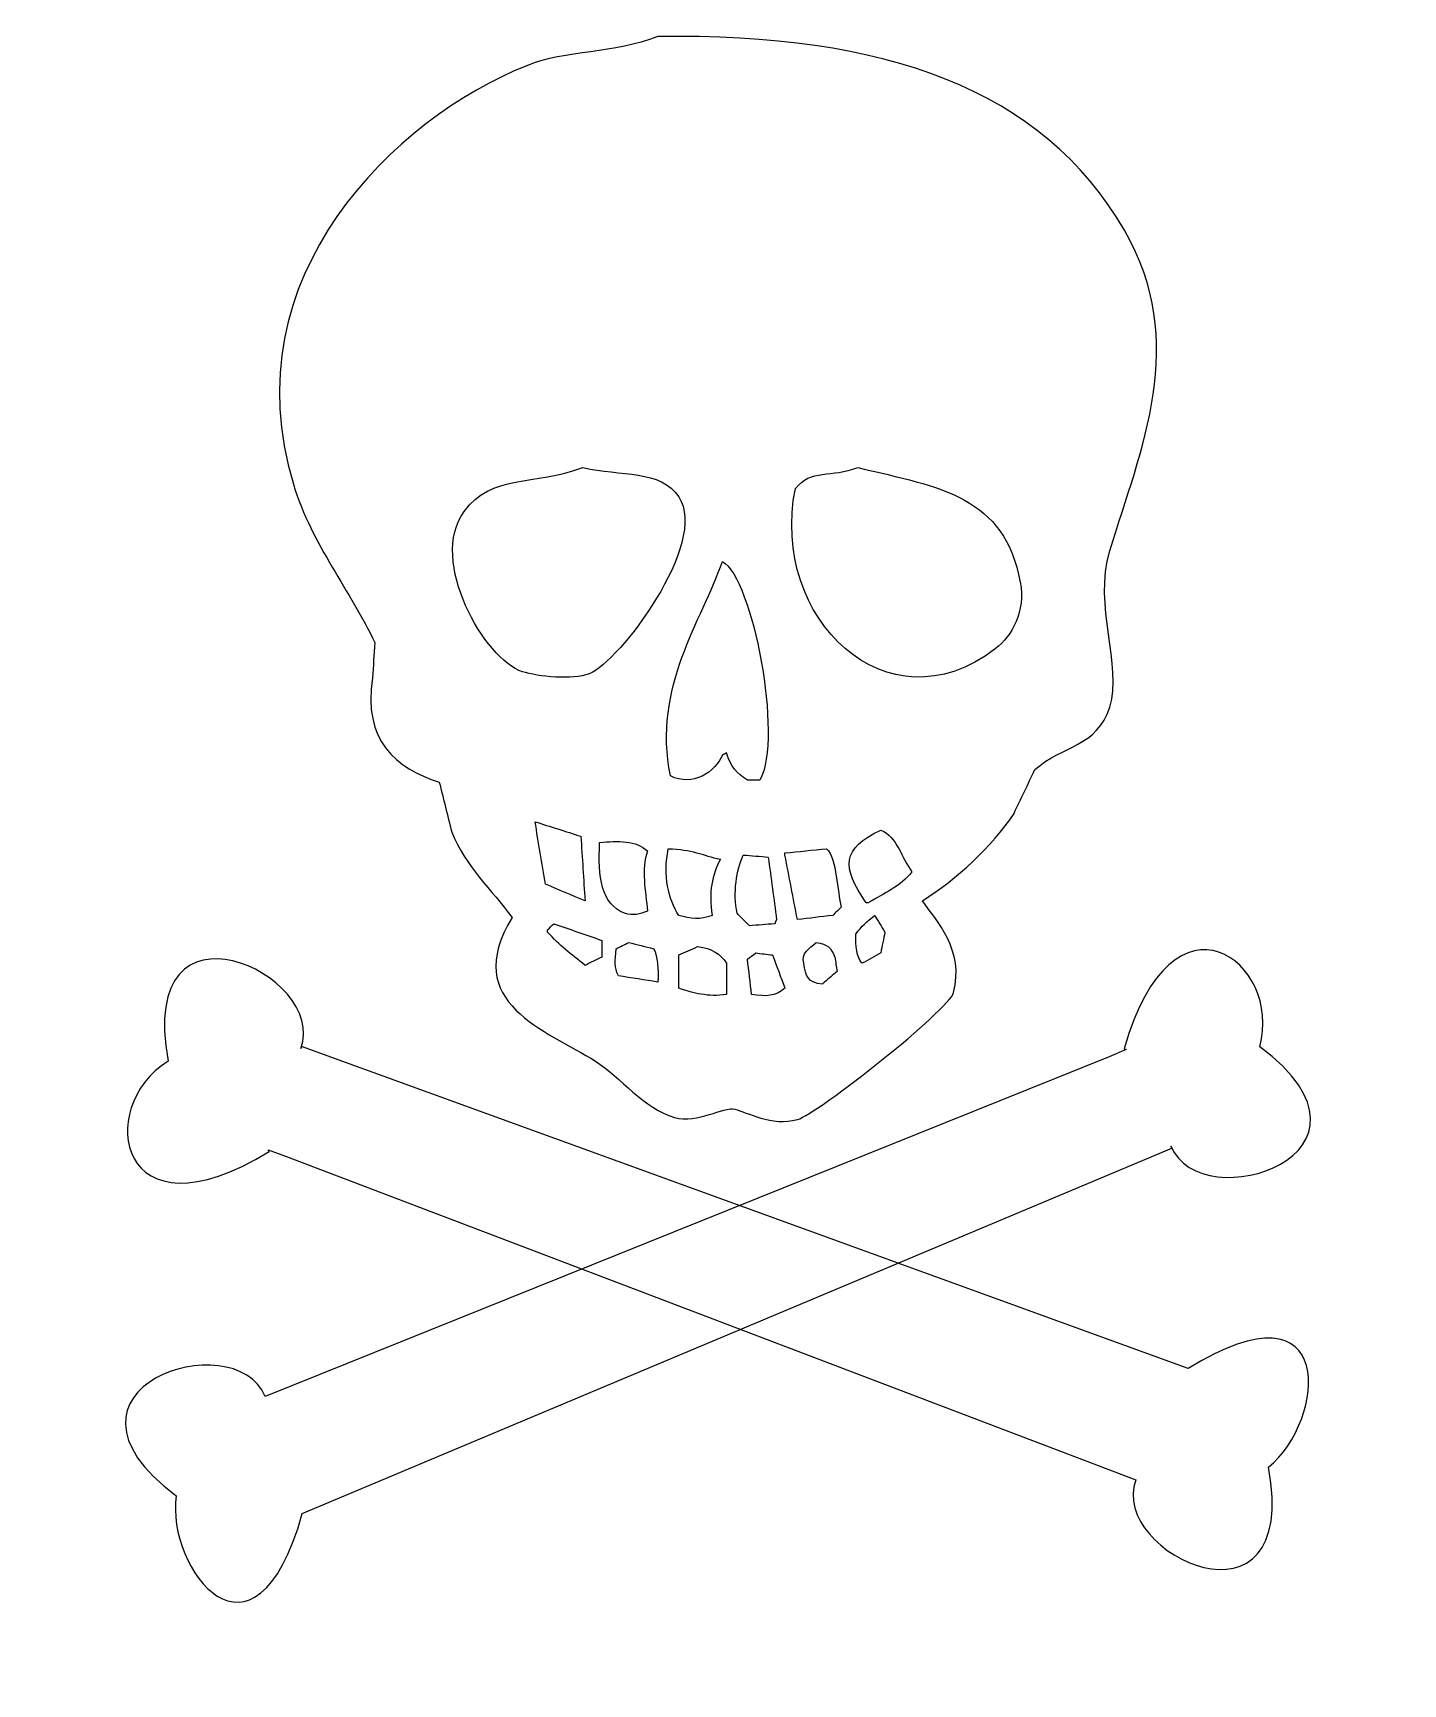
# Model space of a CAD drawing. Header units: centimetres. Extents: x -9.8 to 9.1, y -12.6 to 10.3.
import ezdxf

# ---------------------------------------------------------------- set-up
doc = ezdxf.new("R2010")
doc.units = ezdxf.units.CM
doc.header["$MEASUREMENT"] = 0
doc.layers.add('Camada 1', color=7, linetype='Continuous')

msp = doc.modelspace()

# ---------------------------------------------------------------- linework, layer by layer
at = {"layer": 'Camada 1'}
for points, knots in [([(5.08638, 3.13724), (4.85556, 2.37439), (5.26664, 1.54934), (5.08638, 0.97266), (5.08638, 0.97266), (4.91355, 0.41987), (4.42228, 0.44355), (4.04739, 0.10684), (4.04739, 0.10684), (3.95119, -0.09517), (3.85498, -0.29723), (3.75878, -0.49924), (3.75878, -0.49924), (3.44779, -0.97112), (2.96725, -1.40644), (2.48889, -1.7114), (2.48889, -1.7114), (2.685, -1.98487), (3.07288, -2.39836), (2.9218, -2.98127), (2.9218, -2.98127), (2.8596, -3.22127), (1.04268, -4.66008), (0.75724, -4.74178), (0.75724, -4.74178), (0.39966, -4.84415), (0.05228, -4.63849), (-0.10858, -4.59748), (-0.10858, -4.59748), (-0.2681, -4.55679), (-0.6279, -4.80354), (-0.94554, -4.71292), (-0.94554, -4.71292), (-1.36988, -4.59185), (-1.69357, -4.15629), (-2.04224, -3.9337), (-2.04224, -3.9337), (-2.71142, -3.50642), (-3.92766, -3.13376), (-3.19667, -1.94229), (-3.19667, -1.94229), (-3.47848, -1.55901), (-3.83974, -1.23596), (-4.03363, -0.75899), (-4.03363, -0.75899), (-4.09134, -0.52811), (-4.14907, -0.29719), (-4.20677, -0.06634), (-4.20677, -0.06634), (-4.80494, 0.12596), (-5.2705, 0.51188), (-5.13032, 1.3767), (-5.13032, 1.3767), (-5.12069, 1.54024), (-5.11108, 1.7038), (-5.10145, 1.86734), (-5.10145, 1.86734), (-5.43128, 2.58547), (-5.96447, 3.20383), (-6.22701, 4.06074), (-6.22701, 4.06074), (-7.11104, 6.94594), (-4.814, 9.13667), (-2.9946, 9.86176), (-2.9946, 9.86176), (-2.44964, 10.07896), (-1.78395, 10.02638), (-1.17636, 10.26581), (-1.17636, 10.26581), (1.96948, 10.3146), (4.1555, 9.53839), (5.28844, 7.58174), (5.28844, 7.58174), (6.19128, 6.02253), (5.5168, 4.5598), (5.08638, 3.13724)], [0, 0, 0, 0, 0.05, 0.05, 0.05, 0.05, 0.1, 0.1, 0.1, 0.1, 0.15, 0.15, 0.15, 0.15, 0.2, 0.2, 0.2, 0.2, 0.25, 0.25, 0.25, 0.25, 0.3, 0.3, 0.3, 0.3, 0.35, 0.35, 0.35, 0.35, 0.4, 0.4, 0.4, 0.4, 0.45, 0.45, 0.45, 0.45, 0.5, 0.5, 0.5, 0.5, 0.55, 0.55, 0.55, 0.55, 0.6, 0.6, 0.6, 0.6, 0.65, 0.65, 0.65, 0.65, 0.7, 0.7, 0.7, 0.7, 0.75, 0.75, 0.75, 0.75, 0.8, 0.8, 0.8, 0.8, 0.85, 0.85, 0.85, 0.85, 0.9, 0.9, 0.9, 0.9, 1, 1, 1, 1]), ([(-0.88781, 3.88763), (-1.13673, 4.26622), (-1.69225, 4.17267), (-2.21541, 4.29168), (-2.21541, 4.29168), (-2.89862, 4.04506), (-3.48181, 4.2032), (-3.86048, 3.6856), (-3.86048, 3.6856), (-4.36139, 3.00088), (-3.57679, 1.6304), (-3.05239, 1.46331), (-3.05239, 1.46331), (-2.84011, 1.39568), (-2.35802, 1.34441), (-2.12884, 1.43444), (-2.12884, 1.43444), (-1.71484, 1.59713), (-0.46501, 3.24453), (-0.88781, 3.88763)], [0, 0, 0, 0, 0.16666667, 0.16666667, 0.16666667, 0.16666667, 0.33333333, 0.33333333, 0.33333333, 0.33333333, 0.5, 0.5, 0.5, 0.5, 0.66666667, 0.66666667, 0.66666667, 0.66666667, 1, 1, 1, 1]), ([(3.84535, 2.70433), (3.62733, 3.89003), (2.74865, 4.02256), (1.59422, 4.29167), (1.59422, 4.29167), (1.22544, 4.15358), (0.9443, 4.27529), (0.7284, 4.00306), (0.7284, 4.00306), (0.36566, 2.19971), (2.00634, 0.63163), (3.49904, 1.78077), (3.49904, 1.78077), (3.73467, 1.9622), (3.91927, 2.3023), (3.84535, 2.70433)], [0, 0, 0, 0, 0.2, 0.2, 0.2, 0.2, 0.4, 0.4, 0.4, 0.4, 0.6, 0.6, 0.6, 0.6, 1, 1, 1, 1]), ([(0.23775, -0.03744), (0.55962, 0.55793), (0.1366, 2.75405), (-0.28173, 2.99294), (-0.28173, 2.99294), (-0.56888, 2.1649), (-1.25116, 1.25759), (-1.00328, 0.02027), (-1.00328, 0.02027), (-0.70044, -0.1361), (-0.37712, 0.07581), (-0.28173, 0.30888), (-0.28173, 0.30888), (-0.26249, 0.31848), (-0.24326, 0.32812), (-0.22402, 0.33775), (-0.22402, 0.33775), (-0.16494, 0.14725), (-0.08731, 0.05782), (0.06459, -0.03746), (0.06459, -0.03746), (0.12232, -0.03744), (0.18005, -0.03744), (0.23775, -0.03744)], [0, 0, 0, 0, 0.14285714, 0.14285714, 0.14285714, 0.14285714, 0.28571429, 0.28571429, 0.28571429, 0.28571429, 0.42857143, 0.42857143, 0.42857143, 0.42857143, 0.57142857, 0.57142857, 0.57142857, 0.57142857, 0.71428571, 0.71428571, 0.71428571, 0.71428571, 1, 1, 1, 1]), ([(-2.73489, -1.48048), (-2.55212, -1.55742), (-2.36932, -1.63441), (-2.18654, -1.71138), (-2.18654, -1.71138), (-2.20578, -1.41317), (-2.22504, -1.1149), (-2.24427, -0.81669), (-2.24427, -0.81669), (-2.45591, -0.74935), (-2.66758, -0.68199), (-2.87922, -0.61465), (-2.87922, -0.61465), (-2.83109, -0.90323), (-2.78299, -1.1919), (-2.73489, -1.48048)], [0, 0, 0, 0, 0.2, 0.2, 0.2, 0.2, 0.4, 0.4, 0.4, 0.4, 0.6, 0.6, 0.6, 0.6, 1, 1, 1, 1]), ([(-1.32072, -1.0187), (-1.47854, -0.875), (-1.72842, -0.87866), (-1.98451, -0.90326), (-1.98451, -0.90326), (-2.0075, -1.38224), (-1.96599, -1.75233), (-1.6382, -1.88452), (-1.6382, -1.88452), (-1.51633, -1.91825), (-1.42733, -1.89788), (-1.32073, -1.85568), (-1.32073, -1.85568), (-1.3467, -1.57287), (-1.40946, -1.27841), (-1.32072, -1.0187)], [0, 0, 0, 0, 0.2, 0.2, 0.2, 0.2, 0.4, 0.4, 0.4, 0.4, 0.6, 0.6, 0.6, 0.6, 1, 1, 1, 1]), ([(1.70966, -1.74022), (1.71929, -1.74022), (1.72892, -1.74022), (1.73853, -1.74022), (1.73853, -1.74022), (1.96575, -1.59988), (2.18681, -1.51437), (2.34461, -1.30731), (2.34461, -1.30731), (2.20539, -1.13319), (2.13842, -0.8146), (1.9117, -0.73009), (1.9117, -0.73009), (1.37155, -0.9911), (1.36573, -1.23584), (1.70966, -1.74022)], [0, 0, 0, 0, 0.2, 0.2, 0.2, 0.2, 0.4, 0.4, 0.4, 0.4, 0.6, 0.6, 0.6, 0.6, 1, 1, 1, 1]), ([(-0.31059, -1.13414), (-0.56033, -1.08202), (-0.70244, -0.99476), (-1.03211, -0.98984), (-1.03211, -0.98984), (-1.11133, -1.35552), (-1.02896, -1.69474), (-0.88781, -1.91337), (-0.88781, -1.91337), (-0.72477, -1.96367), (-0.58809, -1.97658), (-0.42603, -1.91337), (-0.42603, -1.91337), (-0.4772, -1.59247), (-0.4214, -1.3508), (-0.31059, -1.13414)], [0, 0, 0, 0, 0.2, 0.2, 0.2, 0.2, 0.4, 0.4, 0.4, 0.4, 0.6, 0.6, 0.6, 0.6, 1, 1, 1, 1]), ([(0.46863, -1.97112), (0.43016, -1.68254), (0.39166, -1.39388), (0.35319, -1.1053), (0.35319, -1.1053), (0.23775, -1.0957), (0.12229, -1.08606), (0.00688, -1.07643), (0.00688, -1.07643), (-0.08813, -1.28601), (-0.13856, -1.59557), (-0.07969, -1.88452), (-0.07969, -1.88452), (-0.02198, -1.94225), (0.03575, -1.99996), (0.09348, -2.05769), (0.09348, -2.05769), (0.20892, -2.04806), (0.32438, -2.03845), (0.43979, -2.02882), (0.43979, -2.02882), (0.44939, -2.00959), (0.45903, -1.99035), (0.46863, -1.97112)], [0, 0, 0, 0, 0.14285714, 0.14285714, 0.14285714, 0.14285714, 0.28571429, 0.28571429, 0.28571429, 0.28571429, 0.42857143, 0.42857143, 0.42857143, 0.42857143, 0.57142857, 0.57142857, 0.57142857, 0.57142857, 0.71428571, 0.71428571, 0.71428571, 0.71428571, 1, 1, 1, 1]), ([(0.58409, -1.07643), (0.6418, -1.37464), (0.69955, -1.67291), (0.75726, -1.97112), (0.75726, -1.97112), (0.9208, -1.95188), (1.08436, -1.93262), (1.24788, -1.91339), (1.24788, -1.91339), (1.28635, -1.87492), (1.32485, -1.83642), (1.36332, -1.79795), (1.36332, -1.79795), (1.30826, -1.58216), (1.30585, -1.1321), (1.16128, -0.98986), (1.16128, -0.98986), (0.9689, -1.0091), (0.77644, -1.02833), (0.58406, -1.04759), (0.58406, -1.04759), (0.58409, -1.0572), (0.58409, -1.0668), (0.58409, -1.07643)], [0, 0, 0, 0, 0.14285714, 0.14285714, 0.14285714, 0.14285714, 0.28571429, 0.28571429, 0.28571429, 0.28571429, 0.42857143, 0.42857143, 0.42857143, 0.42857143, 0.57142857, 0.57142857, 0.57142857, 0.57142857, 0.71428571, 0.71428571, 0.71428571, 0.71428571, 1, 1, 1, 1]), ([(5.28574, -3.76238), (5.95217, -1.40124), (7.48602, -2.5581), (7.16521, -3.73317), (7.16521, -3.73317), (9.14916, -5.21862), (6.35, -6.13257), (5.93379, -5.10948), (5.93379, -5.10948), (5.93379, -5.10948), (5.94673, -5.13856), (5.94673, -5.13856), (5.94673, -5.13856), (5.94673, -5.13856), (-6.10436, -10.20289), (-6.10436, -10.20289), (-6.10436, -10.20289), (-6.77082, -12.56403), (-7.99737, -10.96971), (-7.85252, -9.95558), (-7.85252, -9.95558), (-9.83647, -8.47013), (-7.03739, -7.55618), (-6.6211, -8.5793), (-6.6211, -8.5793), (-6.6211, -8.5793), (5.07745, -3.87088), (5.07745, -3.87088), (5.07745, -3.87088), (5.07745, -3.87088), (5.31288, -3.77142), (5.31288, -3.77142), (5.31288, -3.77142), (5.31288, -3.77142), (5.28574, -3.76238), (5.28574, -3.76238)], [0, 0, 0, 0, 0.1, 0.1, 0.1, 0.1, 0.2, 0.2, 0.2, 0.2, 0.3, 0.3, 0.3, 0.3, 0.4, 0.4, 0.4, 0.4, 0.5, 0.5, 0.5, 0.5, 0.6, 0.6, 0.6, 0.6, 0.7, 0.7, 0.7, 0.7, 0.8, 0.8, 0.8, 0.8, 1, 1, 1, 1]), ([(-6.56434, -5.18713), (-8.65659, -6.46837), (-8.99742, -4.57764), (-7.96417, -3.93263), (-7.96417, -3.93263), (-8.41243, -1.49508), (-5.7367, -2.7243), (-6.12566, -3.75808), (-6.12566, -3.75808), (-6.12566, -3.75808), (-6.11542, -3.72794), (-6.11542, -3.72794), (-6.11542, -3.72794), (-6.11542, -3.72794), (6.17117, -8.19067), (6.17117, -8.19067), (6.17117, -8.19067), (8.26347, -6.90945), (8.08167, -8.91277), (7.28684, -9.55904), (7.28684, -9.55904), (7.73512, -11.99659), (5.05942, -10.76742), (5.44833, -9.73359), (5.44833, -9.73359), (5.44833, -9.73359), (-6.33778, -5.24886), (-6.33778, -5.24886), (-6.33778, -5.24886), (-6.33778, -5.24886), (-6.57815, -5.16205), (-6.57815, -5.16205), (-6.57815, -5.16205), (-6.57815, -5.16205), (-6.56434, -5.18713), (-6.56434, -5.18713)], [0, 0, 0, 0, 0.1, 0.1, 0.1, 0.1, 0.2, 0.2, 0.2, 0.2, 0.3, 0.3, 0.3, 0.3, 0.4, 0.4, 0.4, 0.4, 0.5, 0.5, 0.5, 0.5, 0.6, 0.6, 0.6, 0.6, 0.7, 0.7, 0.7, 0.7, 0.8, 0.8, 0.8, 0.8, 1, 1, 1, 1]), ([(-2.61945, -2.02883), (-2.64832, -2.0577), (-2.67718, -2.08656), (-2.70602, -2.1154), (-2.70602, -2.1154), (-2.70602, -2.12503), (-2.70602, -2.13464), (-2.70602, -2.14427), (-2.70602, -2.14427), (-2.53949, -2.33096), (-2.38275, -2.44711), (-2.18654, -2.60605), (-2.18654, -2.60605), (-2.10957, -2.56758), (-2.03261, -2.52908), (-1.95566, -2.49061), (-1.95566, -2.49061), (-1.95566, -2.41364), (-1.95566, -2.33668), (-1.95566, -2.25973), (-1.95566, -2.25973), (-2.17689, -2.18276), (-2.39821, -2.10579), (-2.61945, -2.02883)], [0, 0, 0, 0, 0.14285714, 0.14285714, 0.14285714, 0.14285714, 0.28571429, 0.28571429, 0.28571429, 0.28571429, 0.42857143, 0.42857143, 0.42857143, 0.42857143, 0.57142857, 0.57142857, 0.57142857, 0.57142857, 0.71428571, 0.71428571, 0.71428571, 0.71428571, 1, 1, 1, 1]), ([(1.65195, -2.57717), (1.73852, -2.5291), (1.82512, -2.48097), (1.91169, -2.43287), (1.91169, -2.43287), (1.93093, -2.33669), (1.95019, -2.24046), (1.96942, -2.14426), (1.96942, -2.14426), (1.92132, -2.06732), (1.87322, -1.99033), (1.82512, -1.91336), (1.82512, -1.91336), (1.72161, -2.00036), (1.64417, -2.06012), (1.56538, -2.1731), (1.56538, -2.1731), (1.56191, -2.33908), (1.57922, -2.4888), (1.65195, -2.57717)], [0, 0, 0, 0, 0.16666667, 0.16666667, 0.16666667, 0.16666667, 0.33333333, 0.33333333, 0.33333333, 0.33333333, 0.5, 0.5, 0.5, 0.5, 0.66666667, 0.66666667, 0.66666667, 0.66666667, 1, 1, 1, 1]), ([(-1.58046, -2.28859), (-1.63819, -2.31743), (-1.6959, -2.34632), (-1.75363, -2.37516), (-1.75363, -2.37516), (-1.76985, -2.54944), (-1.78348, -2.62776), (-1.72476, -2.75034), (-1.72476, -2.75034), (-1.54199, -2.77921), (-1.35919, -2.80807), (-1.17638, -2.83691), (-1.17638, -2.83691), (-1.16934, -2.65117), (-1.18093, -2.48401), (-1.23411, -2.37513), (-1.23411, -2.37513), (-1.34956, -2.3463), (-1.46505, -2.31743), (-1.58046, -2.28859)], [0, 0, 0, 0, 0.16666667, 0.16666667, 0.16666667, 0.16666667, 0.33333333, 0.33333333, 0.33333333, 0.33333333, 0.5, 0.5, 0.5, 0.5, 0.66666667, 0.66666667, 0.66666667, 0.66666667, 1, 1, 1, 1]), ([(-0.62807, -2.3463), (-0.71464, -2.3848), (-0.80124, -2.42327), (-0.88781, -2.46176), (-0.88781, -2.46176), (-0.88781, -2.61567), (-0.88781, -2.7696), (-0.88781, -2.92354), (-0.88781, -2.92354), (-0.67503, -2.99059), (-0.48951, -3.04641), (-0.22402, -3.01011), (-0.22402, -3.01011), (-0.22402, -2.86581), (-0.22402, -2.72148), (-0.22402, -2.5772), (-0.22402, -2.5772), (-0.32065, -2.44446), (-0.41659, -2.36895), (-0.62807, -2.3463)], [0, 0, 0, 0, 0.16666667, 0.16666667, 0.16666667, 0.16666667, 0.33333333, 0.33333333, 0.33333333, 0.33333333, 0.5, 0.5, 0.5, 0.5, 0.66666667, 0.66666667, 0.66666667, 0.66666667, 1, 1, 1, 1]), ([(0.41092, -2.46174), (0.33398, -2.45211), (0.25699, -2.44248), (0.18004, -2.43287), (0.18004, -2.43287), (0.14154, -2.46174), (0.10307, -2.4906), (0.0646, -2.51947), (0.0646, -2.51947), (0.08384, -2.68298), (0.10307, -2.84657), (0.12233, -3.01009), (0.12233, -3.01009), (0.31294, -3.04173), (0.46626, -3.03456), (0.58411, -2.92352), (0.58411, -2.92352), (0.52636, -2.76961), (0.46863, -2.61564), (0.41092, -2.46174)], [0, 0, 0, 0, 0.16666667, 0.16666667, 0.16666667, 0.16666667, 0.33333333, 0.33333333, 0.33333333, 0.33333333, 0.5, 0.5, 0.5, 0.5, 0.66666667, 0.66666667, 0.66666667, 0.66666667, 1, 1, 1, 1]), ([(0.84384, -2.57717), (0.86961, -2.75727), (0.90369, -2.8466), (1.10358, -2.86578), (1.10358, -2.86578), (1.11321, -2.85618), (1.12284, -2.84652), (1.13245, -2.83691), (1.13245, -2.83691), (1.19016, -2.78881), (1.24789, -2.74071), (1.30559, -2.69261), (1.30559, -2.69261), (1.29596, -2.62527), (1.28633, -2.55794), (1.27672, -2.49057), (1.27672, -2.49057), (1.22195, -2.36103), (1.18044, -2.3151), (1.01698, -2.28856), (1.01698, -2.28856), (0.92067, -2.37212), (0.80359, -2.43861), (0.84384, -2.57717)], [0, 0, 0, 0, 0.14285714, 0.14285714, 0.14285714, 0.14285714, 0.28571429, 0.28571429, 0.28571429, 0.28571429, 0.42857143, 0.42857143, 0.42857143, 0.42857143, 0.57142857, 0.57142857, 0.57142857, 0.57142857, 0.71428571, 0.71428571, 0.71428571, 0.71428571, 1, 1, 1, 1])]:
    msp.add_open_spline(points, degree=3, knots=knots, dxfattribs=at)

doc.saveas('drawing.dxf')
